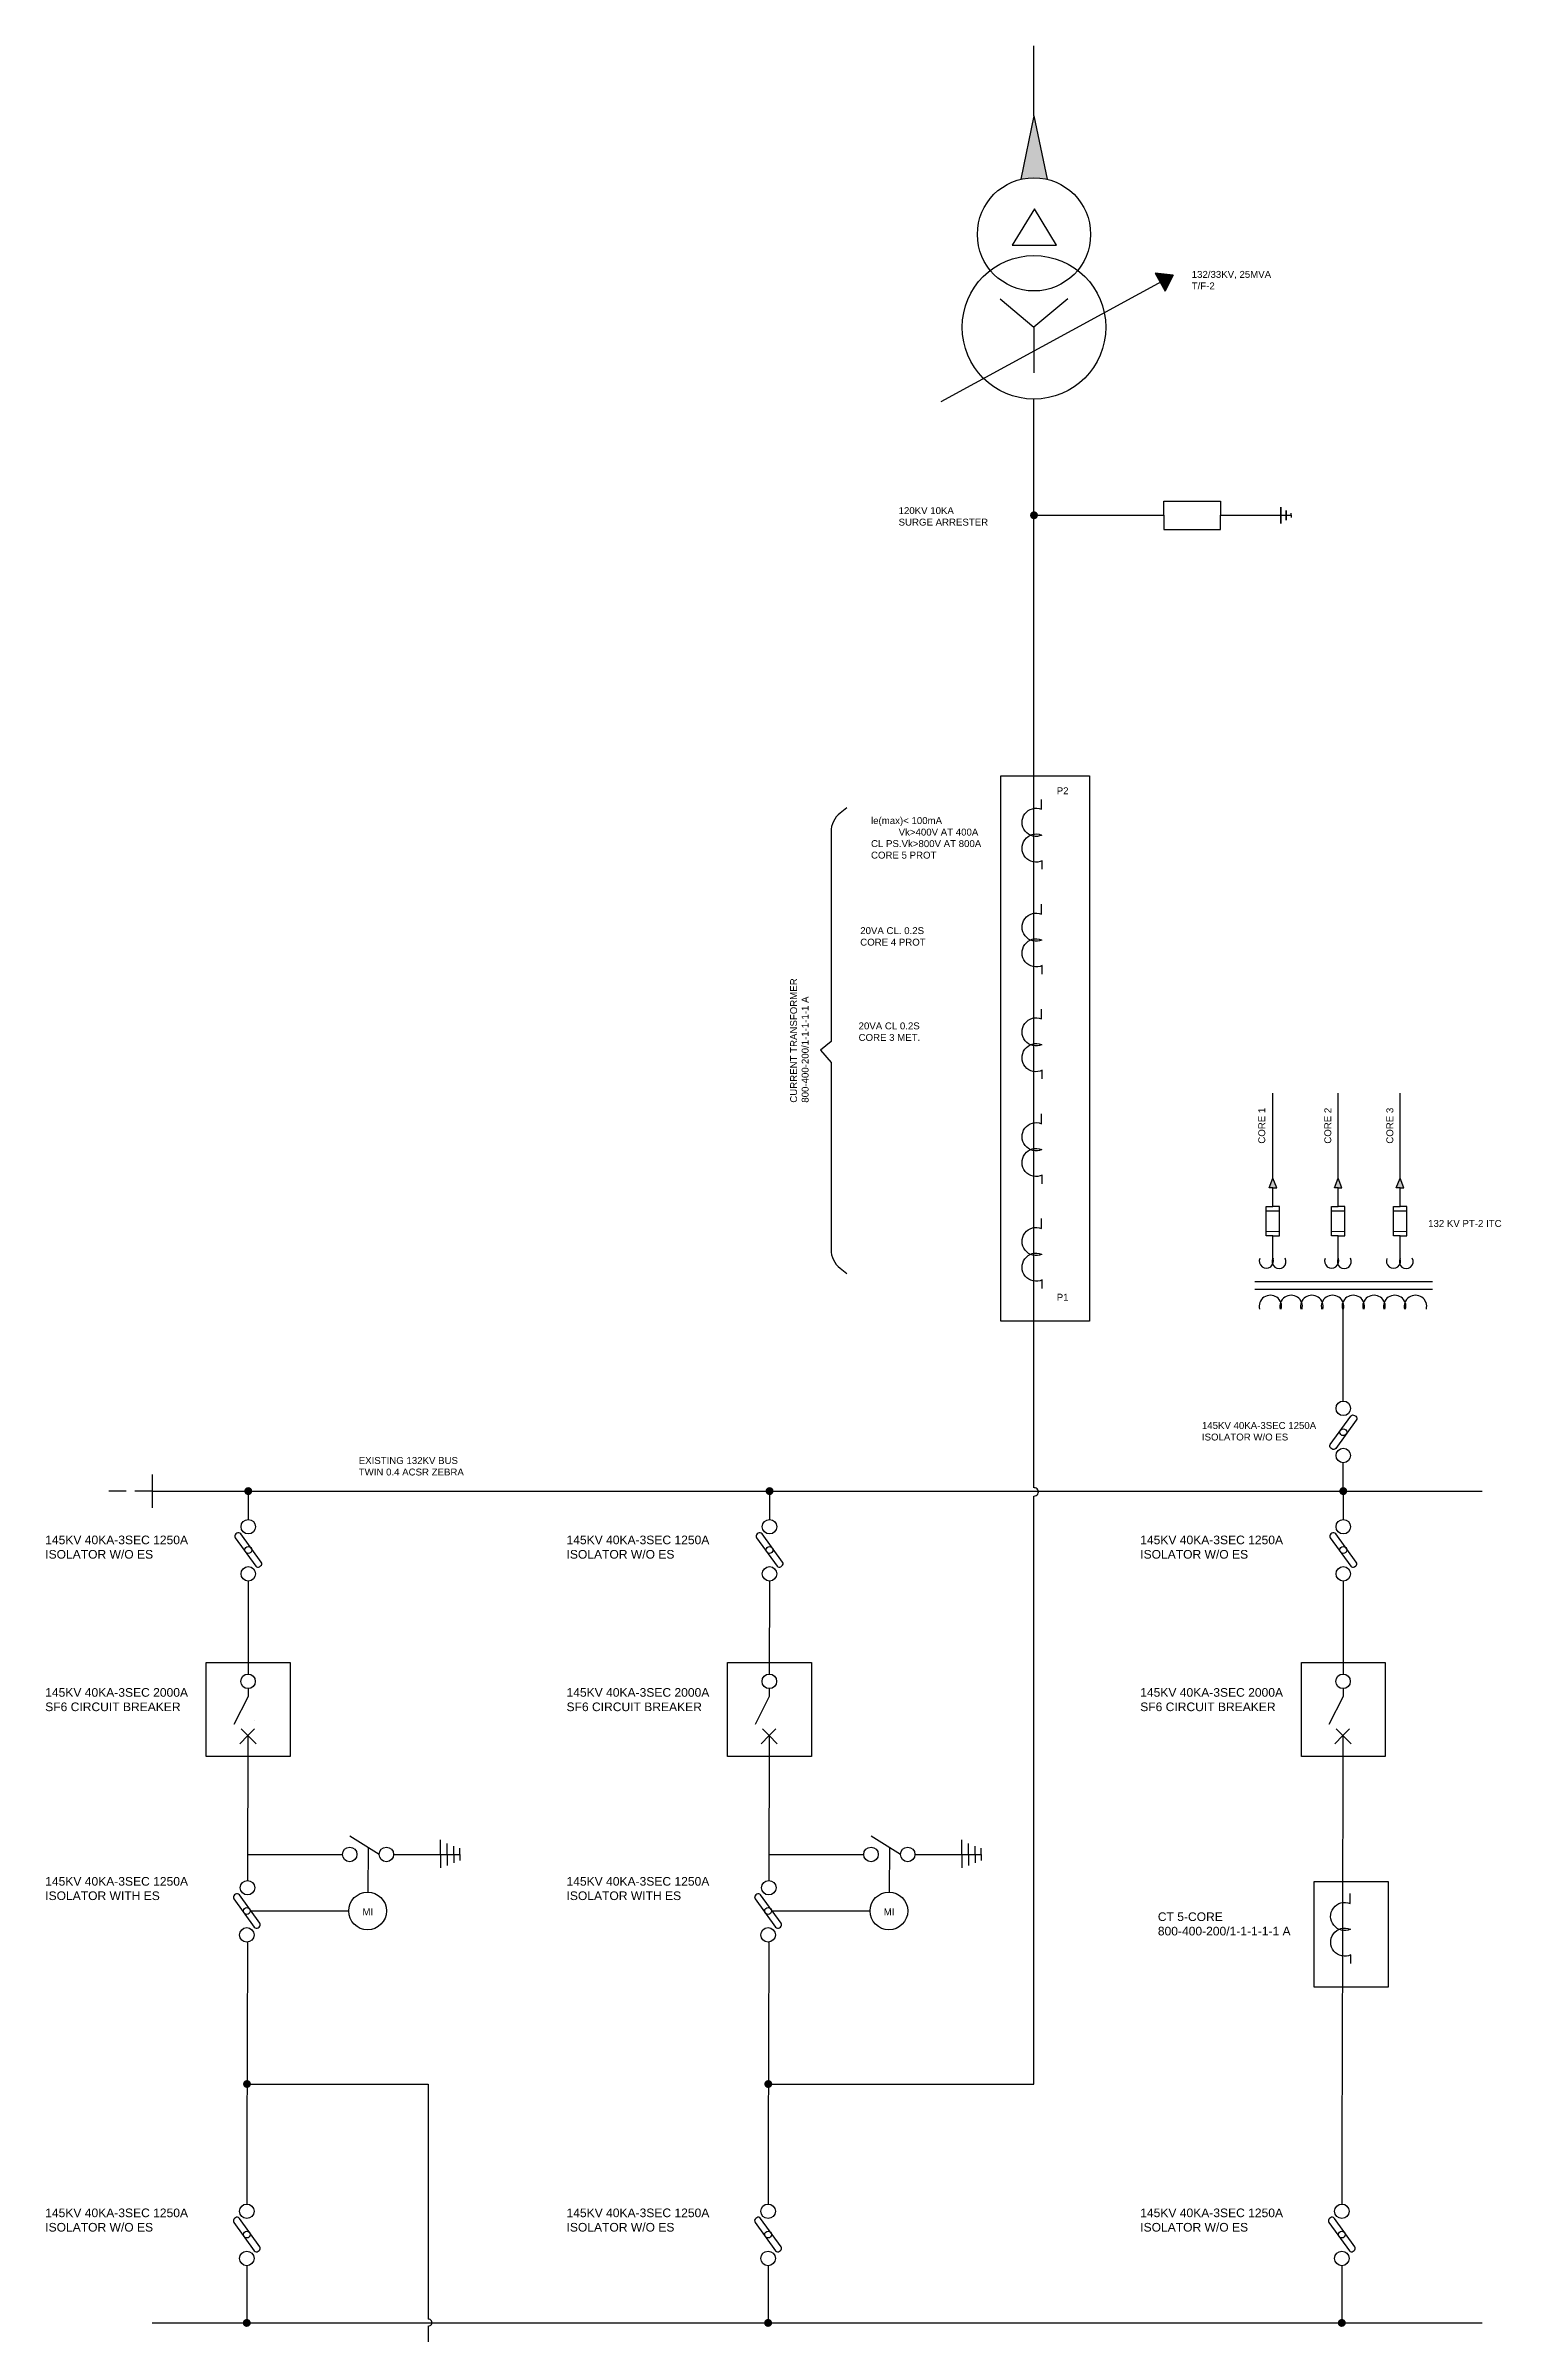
# Model space of a CAD drawing. Header units: millimetres. Extents: x 36 to 79, y 2 to 104.
# Drawn here: x 36.4 to 78.5, y 37.4 to 103.7 of the extents above; entities that cross this region are included whole.
import ezdxf

# ---------------------------------------------------------------- set-up
doc = ezdxf.new("R2010")
doc.units = ezdxf.units.MM
doc.header["$MEASUREMENT"] = 0
doc.linetypes.add('ACAD_ISO02W100', pattern=[15, 12, -3])
doc.linetypes.add('DASHED', pattern=[0.75, 0.5, -0.25])
doc.layers.add('Title Block', color=7, linetype='Continuous')
doc.styles.get("Standard").update_dxf_attribs({"font": 'arial.ttf'})

# ---------------------------------------------------------------- blocks, each defined once
blk = doc.blocks.new('*U2')
blk.add_lwpolyline([(0.292, -1.011), (0.292, -0.763, -1.539101), (0.27, -0.018), (0.282, -0.023, -1.514863), (0.27, 0.727), (0.27, 1.011)], format="xyb")
blk = doc.blocks.new('*U3')
at = {"color": 0, "linetype": 'ByBlock', "lineweight": -2, "transparency": 16777216}
for p in [(0, 12.134), (0, 9.1), (0, 6.067), (0, 3.033), (0, 0)]:
    blk.add_blockref('*U2', p, dxfattribs=at)
blk = doc.blocks.new('SUREGE ARR')
for p, q in [((-7.443, 0), (-3.681, 0)), ((-3.681, 0), (-3.681, 0.41)), ((-3.681, 0.41), (-2.041, 0.41)), ((-3.681, 0), (-3.681, -0.41)), ((-2.041, 0.41), (-2.041, 0)), ((-2.041, 0), (-0.3, 0)), ((-2.041, -0.41), (-2.041, 0)), ((-2.041, 0), (-0.3, 0)), ((-0.3, 0), (-0.3, 0.238)), ((-0.3, 0.238), (-0.3, 0)), ((-0.3, 0), (-0.145, 0)), ((-0.3, 0), (-0.3, -0.238)), ((-0.3, -0.238), (-0.3, 0)), ((-0.3, 0), (-0.145, 0)), ((-0.145, 0), (-0.145, 0.139)), ((-0.145, 0.139), (-0.145, 0)), ((-0.145, 0), (0, 0)), ((-0.145, 0), (-0.145, -0.139)), ((-0.145, -0.139), (-0.145, 0)), ((-0.145, 0), (0, 0)), ((0, 0), (0, 0.063)), ((0, 0), (0, -0.063)), ((-3.681, -0.41), (-2.041, -0.41))]:
    blk.add_line(p, q)
blk = doc.blocks.new('2post')
for p, q in [((-6.134, 3.44), (-6.145, -0.754)), ((-6.143, 0), (-3.396, 0)), ((-2.334, 0), (-3.186, 0.526)), ((-2.654, 0.197), (-2.663, -1.091)), ((-1.914, 0), (-0.556, 0)), ((-0.556, 0), (-0.556, 0.426)), ((-0.556, 0), (-0.556, 0.387)), ((-0.556, 0), (-0.556, -0.387)), ((-0.556, 0), (-0.362, 0)), ((-0.556, 0), (-0.362, 0)), ((-0.362, 0), (-0.364, 0.316)), ((-0.362, 0), (-0.364, -0.316)), ((-0.362, 0), (-0.169, 0)), ((-0.362, 0), (-0.169, 0)), ((-0.169, 0), (-0.172, 0.244)), ((-0.169, 0), (-0.172, -0.244)), ((-0.169, 0), (0, 0)), ((-0.169, 0), (0, 0)), ((0, 0), (0.003, 0.18)), ((0, 0), (0.003, -0.18)), ((-6.043, -1.637), (-3.214, -1.637)), ((-6.149, -2.538), (-6.164, -8.445))]:
    blk.add_line(p, q)
blk.add_lwpolyline([(-5.806, -2.101, 0.414214), (-5.788, -1.989), (-6.381, -1.169, 0.414249), (-6.493, -1.151), (-6.523, -1.173, 0.414178), (-6.541, -1.285), (-5.948, -2.105, 0.414214), (-5.836, -2.123)], format="xyb", close=True)
for centre, radius in [((-3.186, 0), 0.21), ((-2.124, 0), 0.21), ((-6.145, -0.964), 0.21), ((-2.667, -1.637), 0.546), ((-6.165, -1.637), 0.0986), ((-6.165, -2.328), 0.21)]:
    blk.add_circle(centre, radius)
at = {"insert": (-2.818, -1.562), "char_height": 0.2, "attachment_point": 1}
blk.add_mtext_dynamic_manual_height_columns('MI', width=0.78937, gutter_width=1, heights=[0], dxfattribs=at)
blk = doc.blocks.new('dbreak')
for p, q in [((0.006, -2.509), (0, 0.183)), ((0.006, -5.115), (0.006, -4.295))]:
    blk.add_line(p, q)
blk.add_lwpolyline([(0.365, -2.947, -0.414214), (0.383, -3.058), (-0.211, -3.878, -0.414249), (-0.322, -3.896), (-0.353, -3.874, -0.414178), (-0.37, -3.762), (0.223, -2.943, -0.414214), (0.335, -2.925)], format="xyb", close=True)
for centre, radius in [((0.006, -2.719), 0.21), ((0.006, -3.41), 0.0986), ((0.006, -4.084), 0.21)]:
    blk.add_circle(centre, radius)
blk = doc.blocks.new('cbreak')
for p, q in [((-0.005, 1.733), (-0.418, 0.92)), ((-0.005, 1.964), (-0.005, 1.733)), ((-0.01, 0.603), (-0.204, 0.803)), ((-0.01, 0.603), (0.185, 0.802)), ((-0.01, 0.603), (-0.246, 0.362)), ((-0.01, 0.603), (0.226, 0.361))]:
    blk.add_line(p, q)
blk.add_lwpolyline([(-1.213, 2.724), (1.213, 2.724), (1.213, 0), (-1.213, 0)], close=True)
blk.add_circle((-0.005, 2.174), 0.21)
blk = doc.blocks.new('vt')
blk.add_lwpolyline([(0.023, -2.022), (0.023, -1.774, -1.539101), (0, -1.029), (0.012, -1.034, -1.514863), (0, -0.284), (0, 0)], format="xyb")
blk = doc.blocks.new('*U19')
blk.add_arc((0, -0.122), 0.326, 345.50336, 194.49664)
blk = doc.blocks.new('*U20')
at = {"color": 0, "linetype": 'ByBlock', "lineweight": -2, "transparency": 16777216}
for p in [(0, 0), (0.6, 0), (1.2, 0), (1.8, 0), (2.4, 0), (3, 0), (3.6, 0), (4.2, 0)]:
    blk.add_blockref('*U19', p, dxfattribs=at)
blk = doc.blocks.new('vt1')
for p, q in [((-2.528, 0.397), (2.621, 0.397)), ((-2.528, 0.176), (2.621, 0.176))]:
    blk.add_line(p, q)
for centre, radius, start, end in [((-2.19, 0.99), 0.206, 157.89608, 22.10392), ((-1.822, 0.971), 0.201, 151.28313, 28.71687), ((-0.302, 0.99), 0.206, 157.89608, 22.10392), ((0.066, 0.971), 0.201, 151.28313, 28.71687), ((1.491, 0.99), 0.206, 157.89608, 22.10392), ((1.858, 0.971), 0.201, 151.28313, 28.71687)]:
    blk.add_arc(centre, radius, start, end)
blk.add_blockref('*U20', (-2.074, -0.204))

msp = doc.modelspace()

# ---------------------------------------------------------------- hatches: boundary and pattern name
h = msp.add_hatch(color=256)
h.dxf.hatch_style = 1
h.paths.add_polyline_path([(64.598, 99.811, -0.118845), (65.366, 99.811), (64.982, 101.65)])
h = msp.add_hatch(color=256)
h.dxf.hatch_style = 1
h.paths.add_polyline_path([(69.016, 97.041), (68.493, 97.093), (68.635, 96.833)])
h.paths.add_polyline_path([(69.016, 97.041), (68.635, 96.833), (68.776, 96.573)])
h = msp.add_hatch(color=256)
h.dxf.hatch_style = 1
h.paths.add_polyline_path([(71.902, 70.897), (71.792, 70.611), (71.902, 70.611), (72.012, 70.611)])
h.paths.add_polyline_path([(73.79, 70.897), (73.681, 70.611), (73.79, 70.611), (73.9, 70.611)])
h.paths.add_polyline_path([(75.583, 70.897), (75.473, 70.611), (75.583, 70.611), (75.693, 70.611)])
at = {"layer": 'Title Block', "linetype": 'ACAD_ISO02W100'}
h = msp.add_hatch(color=256, dxfattribs=at)
h.dxf.hatch_style = 1
h.paths.add_polyline_path([(65.098, 90.085, 1), (64.867, 90.085, 1)])
h = msp.add_hatch(color=256, dxfattribs=at)
h.dxf.hatch_style = 1
h.paths.add_polyline_path([(42.347, 61.836, 1), (42.116, 61.836, 1)])
h = msp.add_hatch(color=256, dxfattribs=at)
h.dxf.hatch_style = 1
h.paths.add_polyline_path([(57.441, 61.836, 1), (57.21, 61.836, 1)])
h = msp.add_hatch(color=256, dxfattribs=at)
h.dxf.hatch_style = 1
h.paths.add_polyline_path([(74.052, 61.836, 1), (73.821, 61.836, 1)])
h = msp.add_hatch(color=256, dxfattribs=at)
h.dxf.hatch_style = 1
h.paths.add_polyline_path([(42.311, 44.672, 1), (42.08, 44.672, 1)])
h = msp.add_hatch(color=256, dxfattribs=at)
h.dxf.hatch_style = 1
h.paths.add_polyline_path([(57.405, 44.672, 1), (57.174, 44.672, 1)])
h = msp.add_hatch(color=256, dxfattribs=at)
h.dxf.hatch_style = 1
h.paths.add_polyline_path([(42.305, 37.756, 1), (42.074, 37.756, 1)])
h = msp.add_hatch(color=256, dxfattribs=at)
h.dxf.hatch_style = 1
h.paths.add_polyline_path([(57.399, 37.756, 1), (57.168, 37.756, 1)])
h = msp.add_hatch(color=256, dxfattribs=at)
h.dxf.hatch_style = 1
h.paths.add_polyline_path([(74.01, 37.756, 1), (73.779, 37.756, 1)])

# ---------------------------------------------------------------- linework, layer by layer
for p, q in [((64.982, 101.65), (64.982, 103.677)), ((64.982, 101.65), (64.598, 99.811)), ((64.982, 101.65), (65.366, 99.811)), ((64.992, 98.953), (64.352, 97.909)), ((65.632, 97.909), (64.992, 98.953)), ((64.352, 97.909), (65.632, 97.909)), ((62.294, 93.377), (69.016, 97.041)), ((69.016, 97.041), (68.493, 97.093)), ((68.493, 97.093), (68.776, 96.573)), ((69.016, 97.041), (68.776, 96.573)), ((64.006, 96.347), (64.982, 95.527)), ((65.959, 96.347), (64.982, 95.527)), ((64.982, 95.527), (64.982, 94.21)), ((64.982, 61.934), (64.982, 93.45)), ((71.902, 70.897), (71.902, 73.36)), ((73.79, 70.897), (73.79, 73.36)), ((75.583, 70.897), (75.583, 73.36)), ((71.792, 70.611), (71.902, 70.897)), ((72.012, 70.611), (71.902, 70.897)), ((73.681, 70.611), (73.79, 70.897)), ((73.9, 70.611), (73.79, 70.897)), ((75.473, 70.611), (75.583, 70.897)), ((75.693, 70.611), (75.583, 70.897)), ((71.902, 70.611), (71.792, 70.611)), ((71.902, 70.076), (71.902, 70.611)), ((71.902, 70.611), (72.012, 70.611)), ((71.902, 70.076), (71.902, 70.611)), ((73.79, 70.611), (73.681, 70.611)), ((73.79, 70.076), (73.79, 70.611)), ((73.79, 70.611), (73.9, 70.611)), ((73.79, 70.076), (73.79, 70.611)), ((75.583, 70.611), (75.473, 70.611)), ((75.583, 70.076), (75.583, 70.611)), ((75.583, 70.611), (75.693, 70.611)), ((75.583, 70.076), (75.583, 70.611)), ((71.709, 69.228), (71.709, 70.076)), ((71.709, 70.076), (71.902, 70.076)), ((71.709, 69.946), (72.095, 69.952)), ((72.095, 70.076), (71.902, 70.076)), ((72.095, 69.228), (72.095, 70.076)), ((73.598, 69.228), (73.598, 70.076)), ((73.598, 70.076), (73.79, 70.076)), ((73.598, 69.946), (73.983, 69.952)), ((73.983, 70.076), (73.79, 70.076)), ((73.983, 69.228), (73.983, 70.076)), ((75.39, 69.228), (75.39, 70.076)), ((75.39, 70.076), (75.583, 70.076)), ((75.39, 69.946), (75.776, 69.952)), ((75.776, 70.076), (75.583, 70.076)), ((75.776, 69.228), (75.776, 70.076)), ((71.709, 69.358), (72.095, 69.352)), ((71.902, 69.228), (71.709, 69.228)), ((71.902, 68.575), (71.902, 69.228)), ((71.902, 69.228), (72.095, 69.228)), ((73.598, 69.358), (73.983, 69.352)), ((73.79, 69.228), (73.598, 69.228)), ((73.79, 68.575), (73.79, 69.228)), ((73.79, 69.228), (73.983, 69.228)), ((75.39, 69.358), (75.776, 69.352)), ((75.583, 69.228), (75.39, 69.228)), ((75.583, 68.575), (75.583, 69.228)), ((75.583, 69.228), (75.776, 69.228)), ((39.449, 61.836), (77.961, 61.836)), ((42.232, 61.836), (42.232, 61.016)), ((57.325, 61.836), (57.325, 61.016)), ((64.982, 44.672), (64.982, 61.694)), ((73.937, 61.836), (73.937, 61.016)), ((42.232, 59.231), (42.225, 56.539)), ((57.325, 59.231), (57.319, 56.539)), ((73.937, 59.231), (73.93, 56.539)), ((42.225, 55.888), (41.812, 55.075)), ((42.225, 56.119), (42.225, 55.888)), ((73.93, 55.888), (73.517, 55.075)), ((73.93, 56.119), (73.93, 55.888)), ((42.221, 54.758), (41.984, 54.517)), ((42.221, 54.758), (42.027, 54.958)), ((42.221, 54.758), (42.21, 50.564)), ((42.221, 54.758), (42.415, 54.957)), ((42.221, 54.758), (42.456, 54.515)), ((73.926, 54.758), (73.689, 54.517)), ((73.926, 54.758), (73.732, 54.958)), ((73.926, 54.758), (73.911, 48.78)), ((73.926, 54.758), (74.121, 54.957)), ((73.926, 54.758), (74.161, 54.515)), ((46.021, 51.318), (45.169, 51.844)), ((47.799, 51.318), (47.799, 51.744)), ((47.799, 51.318), (47.799, 51.705)), ((42.212, 51.318), (44.959, 51.318)), ((45.701, 51.515), (45.692, 50.227)), ((46.441, 51.318), (47.799, 51.318)), ((47.799, 51.318), (47.799, 50.931)), ((47.799, 51.318), (47.993, 51.318)), ((47.799, 51.318), (47.993, 51.318)), ((47.993, 51.318), (47.991, 51.634)), ((47.993, 51.318), (47.991, 51.002)), ((47.993, 51.318), (48.186, 51.318)), ((47.993, 51.318), (48.186, 51.318)), ((48.186, 51.318), (48.183, 51.562)), ((48.186, 51.318), (48.183, 51.073)), ((48.186, 51.318), (48.355, 51.318)), ((48.186, 51.318), (48.355, 51.318)), ((48.355, 51.318), (48.358, 51.497)), ((48.355, 51.318), (48.358, 51.138)), ((42.312, 49.681), (45.141, 49.681)), ((42.206, 48.78), (42.191, 42.873)), ((73.911, 48.78), (73.897, 42.873)), ((42.196, 44.672), (47.443, 44.672)), ((47.443, 44.672), (47.443, 37.866)), ((57.29, 44.672), (64.982, 44.672)), ((42.191, 42.873), (42.191, 41.199)), ((57.285, 42.873), (57.285, 41.199)), ((73.897, 42.873), (73.896, 41.199)), ((42.19, 39.413), (42.19, 37.756)), ((57.284, 39.413), (57.283, 37.756)), ((73.895, 39.413), (73.895, 37.756)), ((39.449, 37.756), (77.961, 37.756)), ((47.443, 37.663), (47.443, 16.842))]:
    msp.add_line(p, q)
for points in [[(64.022, 82.544), (66.588, 82.544), (66.588, 66.758), (64.022, 66.758)], [(41.017, 56.879), (43.443, 56.879), (43.443, 54.155), (41.017, 54.155)], [(72.723, 56.879), (75.149, 56.879), (75.149, 54.155), (72.723, 54.155)], [(42.407, 55.19), (42.407, 55.19)], [(73.091, 50.537), (75.238, 50.537), (75.238, 47.478), (73.091, 47.478)]]:
    msp.add_lwpolyline(points, close=True)
for points in [[(42.59, 59.669, 0.414214), (42.608, 59.78), (42.015, 60.6, 0.414249), (41.903, 60.618), (41.873, 60.596, 0.414178), (41.855, 60.484), (42.448, 59.665, 0.414214), (42.56, 59.647)], [(57.684, 59.669, 0.414214), (57.702, 59.78), (57.109, 60.6, 0.414249), (56.997, 60.618), (56.967, 60.596, 0.414178), (56.949, 60.484), (57.542, 59.665, 0.414214), (57.654, 59.647)], [(74.296, 59.669, 0.414214), (74.313, 59.78), (73.72, 60.6, 0.414249), (73.608, 60.618), (73.578, 60.596, 0.414178), (73.56, 60.484), (74.154, 59.665, 0.414214), (74.265, 59.647)], [(42.549, 49.217, 0.414214), (42.567, 49.329), (41.974, 50.149, 0.414249), (41.862, 50.166), (41.832, 50.145, 0.414178), (41.814, 50.033), (42.407, 49.213, 0.414214), (42.519, 49.195)], [(42.549, 39.851, 0.414214), (42.567, 39.963), (41.974, 40.782, 0.414249), (41.862, 40.8), (41.832, 40.778, 0.414178), (41.814, 40.666), (42.407, 39.847, 0.414214), (42.519, 39.829)], [(57.643, 39.851, 0.414214), (57.661, 39.963), (57.067, 40.782, 0.414249), (56.956, 40.8), (56.926, 40.778, 0.414178), (56.908, 40.666), (57.501, 39.847, 0.414214), (57.613, 39.829)], [(74.254, 39.851, 0.414214), (74.272, 39.963), (73.679, 40.782, 0.414249), (73.567, 40.8), (73.537, 40.778, 0.414178), (73.519, 40.666), (74.113, 39.847, 0.414214), (74.224, 39.829)]]:
    msp.add_lwpolyline(points, format="xyb", close=True)
for centre, radius in [((64.982, 98.218), 1.639), ((64.982, 95.527), 2.077), ((42.232, 60.806), 0.21), ((57.325, 60.806), 0.21), ((73.937, 60.806), 0.21), ((42.232, 59.441), 0.21), ((42.232, 60.132), 0.0986), ((57.325, 59.441), 0.21), ((57.325, 60.132), 0.0986), ((73.937, 59.441), 0.21), ((73.937, 60.132), 0.0986), ((42.225, 56.329), 0.21), ((73.93, 56.329), 0.21), ((45.169, 51.318), 0.21), ((46.231, 51.318), 0.21), ((42.21, 50.354), 0.21), ((42.19, 49.681), 0.0986), ((45.688, 49.681), 0.546), ((42.19, 48.989), 0.21), ((42.19, 40.988), 0.21), ((57.284, 40.988), 0.21), ((73.896, 40.988), 0.21), ((42.19, 40.314), 0.0986), ((57.284, 40.314), 0.0986), ((73.896, 40.314), 0.0986), ((42.19, 39.623), 0.21), ((57.284, 39.623), 0.21), ((73.896, 39.623), 0.21)]:
    msp.add_circle(centre, radius)
for centre, radius, start, end in [((64.99, 61.814), 0.121, 266.35034, 93.64966), ((47.446, 37.765), 0.101, 268.42219, 91.57781)]:
    msp.add_arc(centre, radius, start, end)
at = {"layer": 'Title Block'}
msp.add_line((39.449, 62.318), (39.449, 61.355), dxfattribs=at)
at = {"layer": 'Title Block', "linetype": 'DASHED'}
msp.add_line((39.449, 61.836), (38.152, 61.836), dxfattribs=at)
at = {"layer": 'Title Block'}
msp.add_lwpolyline([(59.56, 81.618), (59.368, 81.465, 0.227898), (59.105, 80.919), (59.105, 74.853), (58.803, 74.596), (59.105, 74.24), (59.105, 68.834, 0.227898), (59.368, 68.287), (59.56, 68.134)], format="xyb", dxfattribs=at)

# ---------------------------------------------------------------- block references
msp.add_blockref('*U3', (64.929, 68.713))
at = {"layer": 'Title Block', "linetype": 'ACAD_ISO02W100'}
for name, p in [('SUREGE ARR', (72.425, 90.085)), ('vt1', (73.901, 67.507)), ('dbreak', (73.931, 66.951)), ('cbreak', (57.324, 54.155)), ('2post', (63.449, 51.318)), ('vt', (74.134, 50.184))]:
    msp.add_blockref(name, p, dxfattribs=at)

# ---------------------------------------------------------------- texts
at = {"attachment_point": 1}
for s, width, heights, insert, char_height in [('132/33KV, 25MVA^JT/F-2', 4.52668, [0], (69.549, 97.159), 0.2), ('120KV 10KA\\PSURGE ARRESTER', 4.52668, [0], (61.062, 90.32), 0.2), ('132 KV PT-2 ITC', 2.72944, [0], (76.394, 69.684), 0.2), ('145KV 40KA-3SEC 1250A\\PISOLATOR W/O ES', 4.52668, [0], (69.844, 63.835), 0.2), ('EXISTING 132KV BUS\\PTWIN 0.4 ACSR ZEBRA', 4.52668, [0], (45.431, 62.822), 0.2), ('145KV 40KA-3SEC 1250A\\PISOLATOR W/O ES ', 4.23117, [1.207], (36.353, 60.548), 0.25), ('145KV 40KA-3SEC 1250A\\PISOLATOR W/O ES ', 4.23117, [1.207], (51.447, 60.548), 0.25), ('145KV 40KA-3SEC 1250A\\PISOLATOR W/O ES ', 4.23117, [1.207], (68.058, 60.548), 0.25), ('145KV 40KA-3SEC 2000A\\PSF6 CIRCUIT BREAKER', 4.23117, [1.207], (36.353, 56.133), 0.25), ('145KV 40KA-3SEC 2000A\\PSF6 CIRCUIT BREAKER', 4.23117, [1.207], (51.447, 56.133), 0.25), ('145KV 40KA-3SEC 2000A\\PSF6 CIRCUIT BREAKER', 4.23117, [1.207], (68.058, 56.133), 0.25), ('145KV 40KA-3SEC 1250A\\PISOLATOR WITH ES ', 4.23117, [1.207], (36.353, 50.664), 0.25), ('145KV 40KA-3SEC 1250A\\PISOLATOR WITH ES ', 4.23117, [1.207], (51.447, 50.664), 0.25), ('MI', 0.78937, [0], (45.537, 49.756), 0.2), ('CT 5-CORE\\P800-400-200/1-1-1-1-1 A', 4.23117, [1.207], (68.568, 49.64), 0.25), ('145KV 40KA-3SEC 1250A\\PISOLATOR W/O ES ', 4.23117, [1.207], (36.353, 41.067), 0.25), ('145KV 40KA-3SEC 1250A\\PISOLATOR W/O ES ', 4.23117, [1.207], (51.447, 41.067), 0.25), ('145KV 40KA-3SEC 1250A\\PISOLATOR W/O ES ', 4.23117, [1.207], (68.058, 41.067), 0.25)]:
    msp.add_mtext_dynamic_manual_height_columns(s, width=width, gutter_width=1, heights=heights, dxfattribs=dict(at, insert=insert, char_height=char_height))
at = {"char_height": 0.2, "attachment_point": 1, "rotation": 90}
for s, insert in [('CORE 1', (71.477, 71.894)), ('CORE 2', (73.389, 71.894)), ('CORE 3', (75.185, 71.894))]:
    msp.add_mtext_dynamic_manual_height_columns(s, width=1.09408, gutter_width=1, heights=[0.299], dxfattribs=dict(at, insert=insert))
at = {"layer": 'Title Block', "linetype": 'ACAD_ISO02W100', "char_height": 0.2, "attachment_point": 1}
for s, insert in [('P2', (65.64, 82.211)), ('P1', (65.64, 67.549))]:
    msp.add_mtext_dynamic_manual_height_columns(s, width=0.94762, gutter_width=1, heights=[0], dxfattribs=dict(at, insert=insert))
at = {"layer": 'Title Block', "char_height": 0.2, "attachment_point": 1}
for s, width, insert in [('le(max)< 100mA\\P^IVk>400V AT 400A\\PCL PS.Vk>800V AT 800A\\PCORE 5 PROT', 5.59714, (60.263, 81.347)), ('20VA CL. 0.2S\\PCORE 4 PROT', 3.24789, (59.951, 78.161)), ('20VA CL 0.2S\\PCORE 3 MET.', 2.63633, (59.904, 75.403))]:
    msp.add_mtext_dynamic_manual_height_columns(s, width=width, gutter_width=1, heights=[0], dxfattribs=dict(at, insert=insert))
at = {"layer": 'Title Block', "insert": (57.922, 73.08), "char_height": 0.2, "attachment_point": 1, "rotation": 90}
msp.add_mtext_dynamic_manual_height_columns('CURRENT TRANSFORMER \\P800-400-200/1-1-1-1-1 A', width=7.54027, gutter_width=1, heights=[0], dxfattribs=at)

doc.saveas('drawing.dxf')
